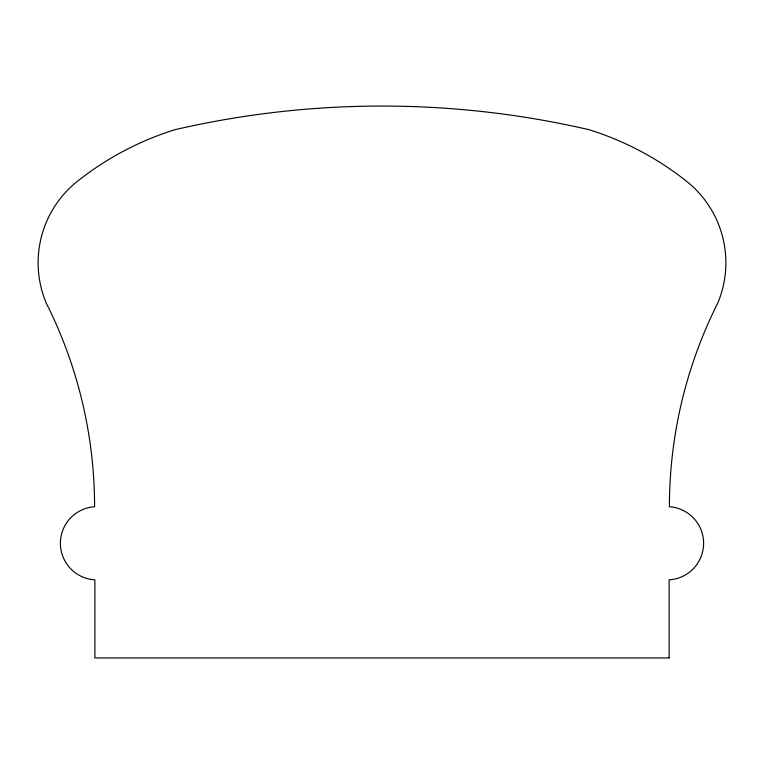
<?xml version="1.0" encoding="UTF-8"?>
<svg xmlns="http://www.w3.org/2000/svg" width="764" height="764" viewBox="0 0 764 764"><rect width="100%" height="100%" fill="white"/><g stroke="black" fill="none" stroke-linecap="round" stroke-linejoin="round"><path stroke-width="1.15" d="M669.111 657.947L94.889 657.947L94.889 579.847A36.634 36.634 0 0 1 60.394 543.433A36.634 36.634 0 0 1 94.593 506.733A453.682 453.682 0 0 0 46.27 303.117A104.066 104.066 0 0 1 79.055 180.008A301.455 301.455 0 0 1 174.765 129.746A918.318 918.318 0 0 1 589.235 129.746A301.455 301.455 0 0 1 684.945 180.008A104.066 104.066 0 0 1 717.73 303.117A453.682 453.682 0 0 0 669.407 506.733A36.634 36.634 0 0 1 703.606 543.433A36.634 36.634 0 0 1 669.111 579.847L669.111 657.947"/></g></svg>
